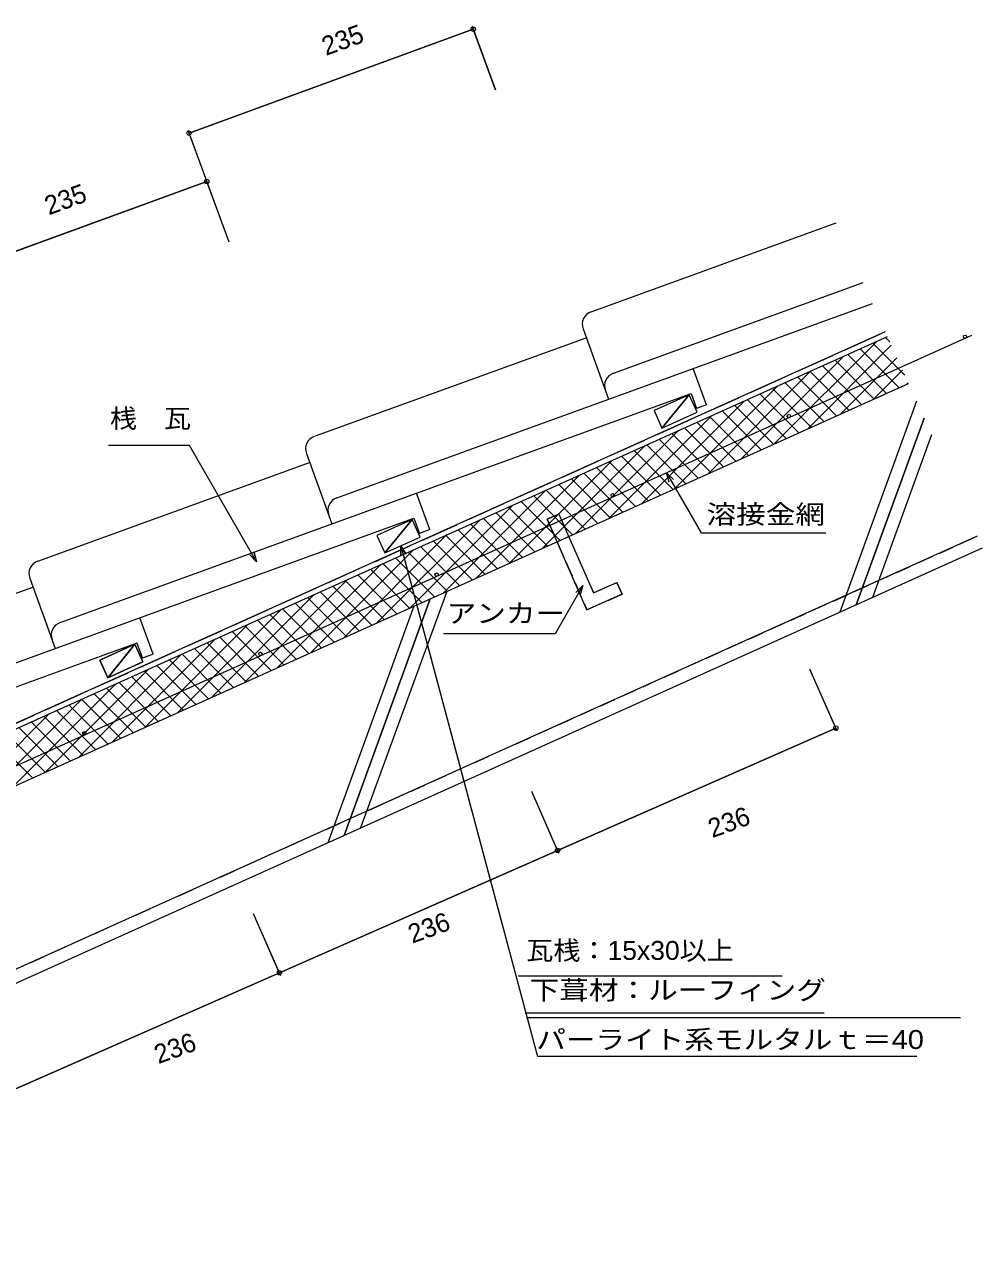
# Model space of a CAD drawing. Units: millimetres, scale not verified. Extents: x -720 to 675, y -482 to 482.
# Drawn here: x -69 to 675, y -468 to 482 of the extents above; entities that cross this region are included whole.
import ezdxf
from ezdxf.enums import TextEntityAlignment as Align

# ---------------------------------------------------------------- set-up
doc = ezdxf.new("R2010")
doc.units = ezdxf.units.MM
doc.header["$LTSCALE"] = 10
doc.linetypes.add('DASHED1', pattern=[1.8, 1.2, -0.6])
doc.linetypes.add('DASHED3', pattern=[4, 3, -1])
for name, color, linetype, lineweight in [('0-0_LAYER001', 2, 'Continuous', 18), ('0-1_LAYER003', 7, 'Continuous', 18), ('0-2_LAYER004', 7, 'Continuous', 18), ('0-4_LAYER006', 1, 'Continuous', 18), ('0-5_LAYER009', 2, 'Continuous', 18)]:
    doc.layers.add(name, color=color, linetype=linetype, lineweight=lineweight)
doc.styles.add('2', font='')
doc.styles.get('2').set_extended_font_data('2')

msp = doc.modelspace()

# ---------------------------------------------------------------- linework, layer by layer
at = {"layer": '0-0_LAYER001'}
for p, q in [((59.03, 397.94), (279.77, 478.55)), ((278.92, 480.9), (296.92, 431.58)), ((58.17, 400.29), (76.18, 350.97)), ((71.89, 362.72), (89.9, 313.4)), ((-147.99, 279.76), (72.75, 360.37)), ((447.46, 194.87), (426.26, 168.88)), ((232.26, 98.02), (211.06, 72.03)), ((223.49, 77.72), (329.73, -318.79)), ((17.05, 1.16), (-4.15, -24.83)), ((562.31, -66.16), (541.19, -18.09)), ((561.3, -63.87), (345.25, -158.8)), ((346.26, -161.09), (325.14, -113.03)), ((345.25, -158.8), (129.2, -253.74)), ((130.2, -256.03), (109.08, -207.96)), ((129.2, -253.74), (-86.85, -348.68)), ((314.71, -256.12), (519.53, -256.12)), ((330.51, -318.58), (584.5, -318.58))]:
    msp.add_line(p, q, dxfattribs=at)
at = {"layer": '0-0_LAYER001', "color": 4}
for p, q in [((371.27, 259.32), (561.6, 328.37)), ((388.59, 211.58), (582.5, 281.93)), ((173.72, 114.82), (589.78, 265.76)), ((157.33, 162.89), (367.4, 239.11)), ((365.02, 245.99), (384.82, 191.4)), ((371.05, 229.37), (384.82, 191.4)), ((460.97, 186.95), (450.62, 215.28)), ((235.78, 118.52), (448.91, 195.85)), ((448.91, 195.85), (453.17, 184.12)), ((460.97, 186.95), (453.17, 184.12)), ((150.17, 149.23), (169.97, 94.65)), ((150.17, 149.23), (169.97, 94.65)), ((-58.45, 65.8), (152.55, 142.35)), ((-41.13, 18.06), (235.78, 118.52)), ((246.12, 90.19), (235.78, 118.52)), ((-255.97, -78.69), (233.71, 98.97)), ((233.71, 98.97), (237.97, 87.23)), ((246.12, 90.19), (237.97, 87.23)), ((-64.68, 52.48), (-44.87, -2.11)), ((-263.52, -27.41), (-62.29, 45.6)), ((-55.1, 26.08), (-44.87, -2.11)), ((31.28, -6.56), (20.93, 21.77)), ((18.51, 2.08), (-477.01, -177.69)), ((18.51, 2.08), (22.77, -9.65)), ((31.28, -6.56), (22.77, -9.65))]:
    msp.add_line(p, q, dxfattribs=at)
at = {"layer": '0-0_LAYER001', "color": 7}
for p, q in [((18.85, 155.49), (-3.38, 155.49)), ((516.71, 87.78), (553.41, 87.78)), ((584.5, -318.58), (624.26, -318.58))]:
    msp.add_line(p, q, dxfattribs=at)
at = {"layer": '0-0_LAYER001'}
for points in [[(426.26, 168.88), (453.62, 181.2), (447.46, 194.87), (420.11, 182.56)], [(211.06, 72.03), (238.41, 84.34), (232.26, 98.02), (204.9, 85.7)], [(-4.15, -24.83), (23.2, -12.52), (17.05, 1.16), (-10.31, -11.15)]]:
    msp.add_lwpolyline(points, close=True, dxfattribs=at)
msp.add_lwpolyline([(223.49, 70.22), (223.49, 77.72), (227.24, 71.22)], dxfattribs=at)
for centre in [(279.77, 478.55), (59.03, 397.94), (72.75, 360.37), (561.3, -63.87), (345.25, -158.8), (345.25, -158.8), (129.2, -253.74), (129.2, -253.74)]:
    msp.add_circle(centre, 1.7, dxfattribs=at)
at = {"layer": '0-0_LAYER001', "color": 4}
for centre in [(374.79, 249.53), (392.11, 201.79), (159.95, 152.78), (177.27, 105.04), (-54.9, 56.02), (-37.58, 8.28)]:
    msp.add_arc(centre, 10.4, 109.94091, 199.94091, dxfattribs=at)
at = {"layer": '0-1_LAYER003'}
for p, q in [((279.77, 478.55), (59.03, 397.94)), ((296.92, 431.58), (279.19, 480.15)), ((58.45, 399.54), (89.9, 313.4)), ((72.75, 360.37), (-147.99, 279.76)), ((599.7, 243.7), (-380.41, -197.35)), ((-327, -177.7), (601.34, 240.06)), ((-379.31, -245.1), (617.76, 203.58)), ((426.26, 168.88), (447.46, 194.87)), ((623.94, 189.85), (564.3, 26)), ((577.03, 31.73), (629.82, 176.78)), ((635.7, 163.7), (589.75, 37.46)), ((429.83, 134.34), (430.84, 130.56)), ((429.83, 134.34), (435.13, 129.04)), ((431.77, 127.1), (430.84, 130.56)), ((211.06, 72.03), (232.26, 98.02)), ((671.11, 85.03), (-317.85, -360.1)), ((223.49, 77.72), (223.49, 70.22)), ((223.49, 77.62), (227.02, 71.61)), ((223.53, 77.64), (329.73, -318.79)), ((-313.87, -369.17), (675.21, 75.91)), ((111.46, 65.24), (106.16, 70.54)), ((111.46, 65.24), (109.52, 72.48)), ((259.1, 42.18), (192.28, -141.41)), ((364.76, 46.7), (359.46, 41.4)), ((364.76, 46.7), (362.82, 39.46)), ((233.65, 30.73), (166.83, -152.86)), ((179.55, -147.13), (246.38, 36.46)), ((-4.15, -24.83), (17.05, 1.16)), ((561.99, -65.42), (541.19, -18.09)), ((-357.92, -467.78), (561.3, -63.87)), ((345.94, -160.36), (325.14, -113.03)), ((129.88, -255.3), (109.08, -207.96)), ((314.71, -256.12), (519.53, -256.12)), ((320.97, -288.49), (658.2, -288.49)), ((330.51, -318.58), (584.5, -318.58))]:
    msp.add_line(p, q, dxfattribs=at)
at = {"layer": '0-1_LAYER003', "color": 2}
for p, q in [((-327, -177.7), (601.34, 240.06)), ((623.94, 189.85), (564.3, 26)), ((629.82, 176.78), (577.03, 31.73)), ((635.7, 163.7), (589.75, 37.46)), ((259.1, 42.18), (192.28, -141.41)), ((233.65, 30.73), (166.83, -152.86)), ((246.38, 36.46), (179.55, -147.13))]:
    msp.add_line(p, q, dxfattribs=at)
at = {"layer": '0-1_LAYER003'}
for points in [[(420.11, 182.56), (426.26, 168.88), (453.62, 181.2), (447.46, 194.87)], [(204.9, 85.7), (211.06, 72.03), (238.41, 84.34), (232.26, 98.02)], [(337.11, 98.19), (346.27, 102.21), (373.07, 41.21), (391.35, 49.24), (395.38, 40.09), (367.94, 28.03)], [(-10.31, -11.15), (17.05, 1.16), (23.2, -12.52), (-4.15, -24.83)]]:
    msp.add_lwpolyline(points, close=True, dxfattribs=at)
for points in [[(111.46, 65.24), (59.35, 155.49), (18.85, 155.49)], [(429.83, 134.34), (456.71, 87.78), (516.71, 87.78)], [(364.76, 46.7), (343.23, 9.4), (283.23, 9.4)]]:
    msp.add_lwpolyline(points, dxfattribs=at)
at = {"layer": '0-2_LAYER004', "color": 2, "linetype": 'DASHED3'}
msp.add_line((-380.41, -197.35), (599.7, 243.7), dxfattribs=at)
at = {"layer": '0-2_LAYER004', "color": 3}
msp.add_line((-307.12, -197.28), (666.9, 241.02), dxfattribs=at)
at = {"layer": '0-2_LAYER004', "color": 2, "linetype": 'DASHED1'}
for p, q in [((346.27, 102.21), (337.11, 98.19)), ((337.11, 98.19), (367.94, 28.03)), ((346.27, 102.21), (373.07, 41.21)), ((373.07, 41.21), (391.35, 49.24)), ((395.38, 40.09), (391.35, 49.24)), ((367.94, 28.03), (395.38, 40.09))]:
    msp.add_line(p, q, dxfattribs=at)
at = {"layer": '0-2_LAYER004'}
for p, q in [((283.23, 9.4), (256.61, 9.4)), ((319.94, -284.75), (552.14, -284.75))]:
    msp.add_line(p, q, dxfattribs=at)
at = {"layer": '0-2_LAYER004', "color": 2}
for points in [[(431.77, 127.1), (429.83, 134.34), (435.13, 129.04)], [(429.83, 134.34), (456.71, 87.78), (516.71, 87.78)], [(364.76, 46.7), (343.23, 9.4), (283.23, 9.4)], [(359.46, 41.4), (364.76, 46.7), (362.82, 39.46)]]:
    msp.add_lwpolyline(points, dxfattribs=at)
at = {"layer": '0-2_LAYER004', "color": 3}
for centre in [(661.66, 239.88), (524.87, 178.33), (388.08, 116.77), (251.29, 55.22), (114.5, -6.34), (-22.28, -67.89)]:
    msp.add_circle(centre, 1.3, dxfattribs=at)
at = {"layer": '0-4_LAYER006'}
for p, q in [((599.76, 239.34), (603.23, 235.87)), ((513.53, 156.68), (593.28, 236.43)), ((539.24, 168.25), (604.36, 233.36)), ((580.25, 230.56), (610.5, 200.31)), ((590, 234.95), (614.8, 210.15)), ((487.82, 145.11), (567.57, 224.86)), ((560.74, 221.79), (590.99, 191.54)), ((564.96, 179.82), (608.75, 223.61)), ((570.5, 226.17), (600.75, 195.92)), ((462.1, 133.53), (541.86, 213.29)), ((541.24, 213.01), (571.49, 182.76)), ((550.99, 217.4), (581.24, 187.15)), ((590.67, 191.39), (613.14, 213.86)), ((436.39, 121.96), (516.14, 201.72)), ((511.98, 199.84), (542.23, 169.59)), ((521.73, 204.23), (551.98, 173.98)), ((531.48, 208.62), (561.73, 178.37)), ((616.38, 202.96), (617.52, 204.1)), ((410.68, 110.39), (490.43, 190.15)), ((492.47, 191.06), (522.72, 160.81)), ((502.22, 195.45), (532.47, 165.2)), ((472.96, 182.29), (503.22, 152.03)), ((482.72, 186.67), (512.97, 156.42)), ((384.97, 98.82), (464.72, 178.57)), ((453.46, 173.51), (483.71, 143.26)), ((463.21, 177.9), (493.46, 147.65)), ((359.25, 87.25), (439.01, 167)), ((433.95, 164.73), (464.2, 134.48)), ((443.7, 169.12), (473.96, 138.87)), ((333.54, 75.68), (413.29, 155.43)), ((414.45, 155.95), (444.7, 125.7)), ((424.2, 160.34), (454.45, 130.09)), ((307.83, 64.11), (387.58, 143.86)), ((385.19, 142.79), (415.44, 112.53)), ((394.94, 147.17), (425.19, 116.92)), ((404.69, 151.56), (434.94, 121.31)), ((365.68, 134.01), (395.93, 103.76)), ((375.43, 138.4), (405.68, 108.15)), ((282.11, 52.54), (361.87, 132.29)), ((346.17, 125.23), (376.42, 94.98)), ((355.93, 129.62), (386.18, 99.37)), ((256.4, 40.97), (336.15, 120.72)), ((326.67, 116.45), (356.92, 86.2)), ((336.42, 120.84), (366.67, 90.59)), ((230.69, 29.4), (310.44, 109.15)), ((307.16, 107.67), (337.41, 77.42)), ((316.91, 112.06), (347.16, 81.81)), ((204.97, 17.83), (284.73, 97.58)), ((287.65, 98.9), (317.9, 68.64)), ((297.41, 103.28), (327.66, 73.03)), ((179.26, 6.26), (259.01, 86.01)), ((258.39, 85.73), (288.64, 55.48)), ((268.15, 90.12), (298.4, 59.87)), ((277.9, 94.51), (308.15, 64.26)), ((238.89, 76.95), (269.14, 46.7)), ((248.64, 81.34), (278.89, 51.09)), ((153.55, -5.32), (233.3, 74.44)), ((219.38, 68.17), (249.63, 37.92)), ((229.13, 72.56), (259.39, 42.31)), ((127.84, -16.89), (207.59, 62.87)), ((199.88, 59.4), (230.13, 29.14)), ((209.63, 63.78), (239.88, 33.53)), ((102.12, -28.46), (181.88, 51.3)), ((180.37, 50.62), (210.62, 20.37)), ((190.12, 55.01), (220.37, 24.76)), ((76.41, -40.03), (156.16, 39.72)), ((160.86, 41.84), (191.11, 11.59)), ((170.62, 46.23), (200.87, 15.98)), ((131.6, 28.67), (161.85, -1.58)), ((141.36, 33.06), (171.61, 2.81)), ((151.11, 37.45), (181.36, 7.2)), ((50.7, -51.6), (130.45, 28.15)), ((112.1, 19.89), (142.35, -10.36)), ((121.85, 24.28), (152.1, -5.97)), ((24.98, -63.17), (104.74, 16.58)), ((92.59, 11.12), (122.84, -19.13)), ((102.34, 15.51), (132.59, -14.75)), ((-0.73, -74.74), (79.02, 5.01)), ((73.08, 2.34), (103.33, -27.91)), ((82.84, 6.73), (113.09, -23.52)), ((-26.44, -86.31), (53.31, -6.56)), ((53.58, -6.44), (83.83, -36.69)), ((63.33, -2.05), (93.58, -32.3)), ((-52.16, -97.88), (27.6, -18.13)), ((34.07, -15.22), (64.32, -45.47)), ((43.82, -10.83), (74.07, -41.08)), ((4.81, -28.38), (35.06, -58.63)), ((14.56, -23.99), (44.82, -54.25)), ((24.32, -19.61), (54.57, -49.86)), ((-77.87, -109.45), (1.88, -29.7)), ((-14.7, -37.16), (15.56, -67.41)), ((-4.94, -32.77), (25.31, -63.02)), ((-103.58, -121.02), (-23.83, -41.27)), ((-34.2, -45.94), (-3.95, -76.19)), ((-24.45, -41.55), (5.8, -71.8)), ((-129.29, -132.59), (-49.54, -52.84)), ((-53.71, -54.72), (-23.46, -84.97)), ((-43.95, -50.33), (-13.7, -80.58)), ((-73.21, -63.5), (-42.96, -93.75)), ((-63.46, -59.11), (-33.21, -89.36)), ((-92.72, -72.27), (-62.47, -102.52)), ((-82.97, -67.88), (-52.72, -98.13))]:
    msp.add_line(p, q, dxfattribs=at)
at = {"layer": '0-4_LAYER006', "color": 2}
msp.add_line((-379.31, -245.1), (617.76, 203.58), dxfattribs=at)
at = {"layer": '0-5_LAYER009', "linetype": 'DASHED1'}
msp.add_line((-327.01, -364.12), (671.11, 85.03), dxfattribs=at)
at = {"layer": '0-5_LAYER009'}
msp.add_line((-313.87, -369.17), (675.21, 75.91), dxfattribs=at)
for points in [[(111.46, 65.24), (59.35, 155.49), (18.85, 155.49)], [(109.52, 72.48), (111.46, 65.24), (106.16, 70.54)]]:
    msp.add_lwpolyline(points, dxfattribs=at)

# ---------------------------------------------------------------- texts
at = {"layer": '0-2_LAYER004', "style": '2'}
for s, p in [('235', (166.87, 453.64)), ('235', (-48.33, 329.9)), ('236', (466.93, -153.44)), ('236', (233.93, -235.37)), ('236', (36.78, -328.83))]:
    msp.add_text(s, height=14.66, rotation=20.061, dxfattribs=at).set_placement(p, align=Align.BOTTOM_LEFT)
for s, width, p in [('桟\u3000瓦', 1.05, (-2.37, 164.74)), ('溶接金網', 1.15, (460.9, 90.31)), ('アンカー', 1.15, (259.1, 13.49)), ('瓦桟：15x30以上', 1.05, (320.99, -248.17)), ('下葺材：ルーフィング', 1.15, (323.55, -278.9)), ('パーライト系モルタルｔ＝40', 1.15, (328.67, -317.3))]:
    msp.add_text(s, height=14.66, dxfattribs=dict(at, width=width)).set_placement(p, align=Align.BOTTOM_LEFT)

doc.saveas('drawing.dxf')
